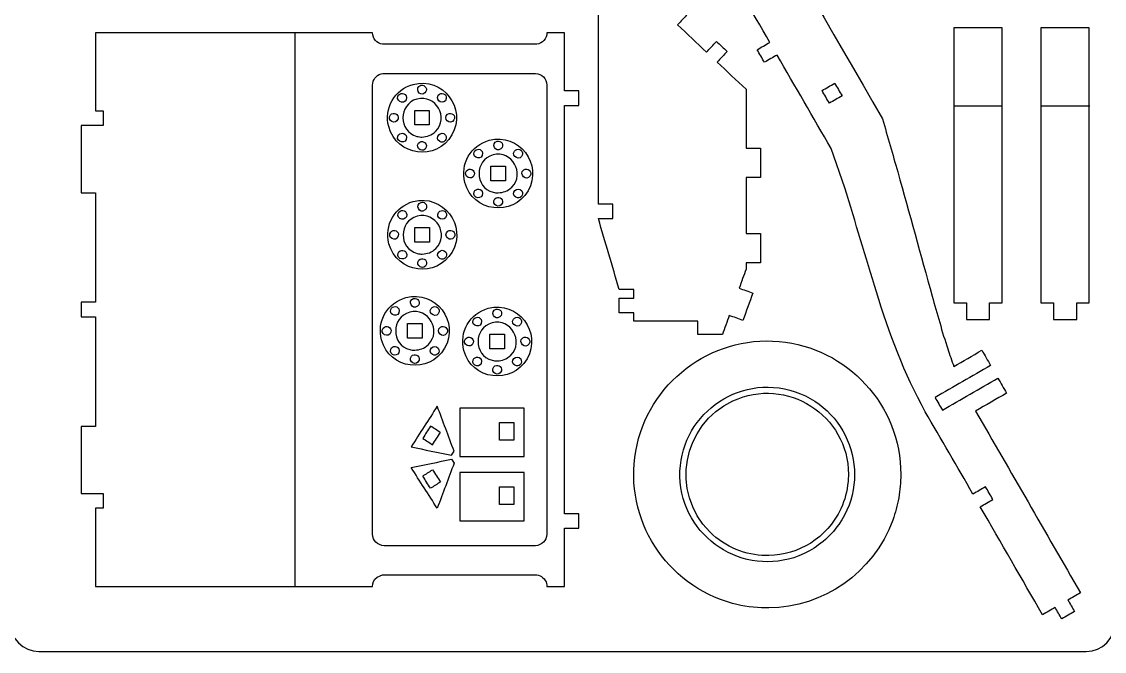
# Model space of a CAD drawing. Extents: x 363 to 933, y 152 to 732.
# Drawn here: x 554.8 to 740.9, y 152 to 260.2 of the extents above; entities that cross this region are included whole.
import ezdxf

# ---------------------------------------------------------------- set-up
doc = ezdxf.new("R2010")
doc.units = 0
doc.layers.get('0').update_dxf_attribs({"linetype": 'CONTINUOUS'})

msp = doc.modelspace()

# ---------------------------------------------------------------- linework, layer by layer
at = {"color": 3}
for p, q in [((615.05064, 258.34209), (567.46364, 258.34199)), ((643.31064, 256.35889), (616.78954, 256.35939)), ((696.24634, 231.68599), (693.88334, 238.43639)), ((615.83324, 164.75619), (616.78974, 165.15299)), ((567.46404, 163.16809), (615.05074, 163.16959))]:
    msp.add_line(p, q, dxfattribs=at)
at = {"color": 5}
msp.add_line((557.73304, 152.00749), (737.73294, 152.00749), dxfattribs=at)
at = {"color": 3}
for points in [[(649.33544, 335.99379), (667.12884, 305.17449), (684.92224, 274.35519), (702.71574, 243.53589)], [(653.88524, 228.89059), (653.88524, 243.42839), (653.88524, 257.96619), (653.88524, 272.50409)], [(683.34934, 256.68189), (680.25634, 262.03929), (677.16324, 267.39659), (674.07024, 272.75389)], [(669.21004, 261.52479), (668.63664, 260.91559), (668.06324, 260.30649), (667.48984, 259.69729)], [(667.48984, 259.69729), (669.14814, 258.13629), (670.80644, 256.57529), (672.46474, 255.01429)], [(723.28869, 259.185965), (720.51499, 259.185965), (717.74139, 259.185965), (714.96769, 259.185965)], [(714.96769, 259.185965), (714.96769, 243.431554), (714.96769, 227.677028), (714.96769, 211.922617)], [(723.28869, 211.922617), (723.28869, 227.677028), (723.28869, 243.431554), (723.28869, 259.185965)], [(738.25611, 259.185965), (735.48241, 259.185965), (732.70881, 259.185965), (729.93511, 259.185965)], [(729.93511, 259.185965), (729.93511, 243.431554), (729.93511, 227.677028), (729.93511, 211.922617)], [(738.25611, 211.922617), (738.25611, 227.677028), (738.25611, 243.431554), (738.25611, 259.185965)], [(567.46364, 258.34199), (567.46374, 253.85679), (567.46394, 249.37169), (567.46404, 244.88649)], [(616.78954, 256.35939), (615.77234, 256.49329), (615.12124, 257.28369), (615.05064, 258.34209)], [(645.04944, 258.34209), (644.98094, 257.29689), (644.29484, 256.48919), (643.31064, 256.35889)], [(648.04944, 258.34209), (647.04944, 258.34209), (646.04944, 258.34209), (645.04944, 258.34209)], [(648.04944, 248.34259), (648.04944, 251.67579), (648.04944, 255.00889), (648.04944, 258.34209)], [(672.46474, 255.01429), (673.03814, 255.62349), (673.61154, 256.23259), (674.18494, 256.84179)], [(674.18494, 256.84179), (674.79404, 256.26839), (675.40324, 255.69489), (676.01234, 255.12149)], [(676.01234, 255.12149), (675.43894, 254.51229), (674.86544, 253.90319), (674.29204, 253.29399)], [(681.17574, 255.42709), (681.90024, 255.84539), (682.62484, 256.26359), (683.34934, 256.68189)], [(682.43074, 253.25349), (682.01244, 253.97799), (681.59404, 254.70259), (681.17574, 255.42709)], [(674.29204, 253.29399), (675.95034, 251.73299), (677.60854, 250.17199), (679.26684, 248.61099)], [(684.60424, 254.50849), (683.87974, 254.09019), (683.15524, 253.67179), (682.43074, 253.25349)], [(693.88334, 238.43639), (690.79024, 243.79369), (687.69724, 249.15119), (684.60424, 254.50849)], [(615.06514, 249.34259), (615.12904, 250.31789), (615.61994, 250.95999), (616.54744, 251.27439)], [(616.54744, 251.27439), (616.71994, 251.29709), (616.89254, 251.31979), (617.06504, 251.34249)], [(617.06504, 251.34249), (625.72654, 251.34249), (634.38804, 251.34249), (643.04954, 251.34249)], [(643.04954, 251.34249), (644.21664, 251.26599), (644.97294, 250.50969), (645.04944, 249.34259)], [(617.842025, 242.193226), (616.995925, 245.350526), (618.872925, 248.602326), (622.030625, 249.447926)], [(622.030625, 249.447926), (627.110525, 250.808226), (631.322625, 245.319126), (628.693525, 240.764626)], [(615.06524, 172.16919), (615.06524, 197.89369), (615.06514, 223.61809), (615.06514, 249.34259)], [(645.04944, 249.34259), (645.04944, 223.61819), (645.04954, 197.89369), (645.04954, 172.16929)], [(650.54934, 248.34259), (649.71604, 248.34259), (648.88274, 248.34259), (648.04944, 248.34259)], [(650.54934, 245.84269), (650.54934, 246.67599), (650.54934, 247.50929), (650.54934, 248.34259)], [(679.26684, 248.61099), (679.26684, 245.23149), (679.26684, 241.85209), (679.26684, 238.47259)], [(648.04954, 175.66909), (648.04954, 199.06029), (648.04944, 222.45149), (648.04944, 245.84269)], [(648.04944, 245.84269), (648.88274, 245.84269), (649.71604, 245.84269), (650.54934, 245.84269)], [(567.46404, 244.88649), (567.89494, 244.88649), (568.32584, 244.88649), (568.75674, 244.88649)], [(568.75674, 244.88649), (568.75674, 244.05319), (568.75674, 243.21999), (568.75674, 242.38669)], [(564.96414, 242.38729), (564.96364, 238.53309), (564.96304, 234.67899), (564.96254, 230.82479)], [(568.75674, 242.38669), (567.49254, 242.38689), (566.22834, 242.38709), (564.96414, 242.38729)], [(628.693525, 240.764626), (626.064625, 236.210326), (619.203125, 237.114026), (617.842025, 242.193226)], [(702.71574, 243.53589), (703.59494, 240.49279), (704.47424, 237.44959), (705.35344, 234.40649)], [(635.124417, 239.855726), (640.204317, 241.216026), (644.416417, 235.726926), (641.787317, 231.172426)], [(630.935817, 232.601026), (630.089717, 235.758326), (631.966717, 239.010126), (635.124417, 239.855726)], [(679.26684, 238.47259), (680.10344, 238.47259), (680.93994, 238.47259), (681.77654, 238.47259)], [(681.77654, 238.47259), (681.77654, 236.79939), (681.77654, 235.12629), (681.77654, 233.45309)], [(681.77654, 233.45309), (680.93994, 233.45309), (680.10344, 233.45309), (679.26684, 233.45309)], [(679.26684, 233.45309), (679.26684, 230.24239), (679.26684, 227.03159), (679.26684, 223.82089)], [(705.35344, 234.40649), (707.32324, 227.28749), (709.29324, 220.16849), (711.26304, 213.04939)], [(564.96254, 230.82479), (565.79584, 230.82479), (566.62914, 230.82479), (567.46244, 230.82479)], [(567.46244, 230.82479), (567.46244, 224.55289), (567.46244, 218.28109), (567.46244, 212.00919)], [(641.787317, 231.172426), (639.158417, 226.618126), (632.296917, 227.521826), (630.935817, 232.601026)], [(701.66144, 213.80079), (699.85654, 219.76249), (698.05134, 225.72429), (696.24634, 231.68599)], [(617.885817, 222.06979), (617.039717, 225.22709), (618.916717, 228.47889), (622.074417, 229.32449)], [(622.074417, 229.32449), (627.154317, 230.68479), (631.366417, 225.19569), (628.737317, 220.64119)], [(656.39494, 228.89059), (655.55834, 228.89059), (654.72184, 228.89059), (653.88524, 228.89059)], [(656.39494, 226.38079), (656.39494, 227.21739), (656.39494, 228.05399), (656.39494, 228.89059)], [(657.46804, 214.20149), (656.27374, 218.26129), (655.07954, 222.32099), (653.88524, 226.38079)], [(653.88524, 226.38079), (654.72184, 226.38079), (655.55834, 226.38079), (656.39494, 226.38079)], [(679.26684, 223.82089), (680.10344, 223.82089), (680.93994, 223.82089), (681.77654, 223.82089)], [(681.77654, 223.82089), (681.77654, 222.14769), (681.77654, 220.47459), (681.77654, 218.80139)], [(628.737317, 220.64119), (626.108417, 216.08689), (619.246917, 216.99059), (617.885817, 222.06979)], [(679.26684, 218.80139), (679.26684, 218.44019), (679.26684, 218.07889), (679.26684, 217.71769)], [(681.77654, 218.80139), (680.93994, 218.80139), (680.10344, 218.80139), (679.26684, 218.80139)], [(679.26684, 217.71769), (678.87134, 216.62529), (678.47594, 215.53279), (678.08044, 214.44039)], [(620.792997, 212.813256), (625.872897, 214.173556), (630.084997, 208.684456), (627.455897, 204.129956)], [(659.96884, 214.20149), (659.13524, 214.20149), (658.30164, 214.20149), (657.46804, 214.20149)], [(659.96884, 212.72549), (659.96884, 213.21749), (659.96884, 213.70949), (659.96884, 214.20149)], [(678.08044, 214.44039), (678.86404, 214.15679), (679.64754, 213.87309), (680.43114, 213.58949)], [(616.604397, 205.558556), (615.758297, 208.715856), (617.635297, 211.967656), (620.792997, 212.813256)], [(634.951137, 210.976335), (640.031037, 212.336635), (644.243137, 206.847535), (641.614037, 202.293035)], [(657.45914, 210.21579), (657.45914, 211.05239), (657.45914, 211.88889), (657.45914, 212.72549)], [(657.45914, 212.72549), (658.29574, 212.72549), (659.13224, 212.72549), (659.96884, 212.72549)], [(680.43114, 213.58949), (679.86384, 212.02239), (679.29654, 210.45539), (678.72924, 208.88829)], [(710.08064, 193.19769), (706.44204, 199.72919), (703.88814, 206.67949), (701.66144, 213.80079)], [(711.26304, 213.04939), (712.06524, 210.19999), (712.99984, 206.81619), (713.92464, 204.01009)], [(567.46244, 212.00919), (566.62914, 212.00919), (565.79584, 212.00919), (564.96254, 212.00919)], [(564.96254, 212.00919), (564.96254, 211.17259), (564.96254, 210.33599), (564.96254, 209.49939)], [(630.762537, 203.721635), (629.916437, 206.878935), (631.793437, 210.130735), (634.951137, 210.976335)], [(714.96769, 211.922617), (715.68789, 211.922617), (716.40809, 211.922617), (717.12829, 211.922617)], [(717.12829, 211.922617), (717.12829, 210.961495), (717.12829, 210.000374), (717.12829, 209.039252)], [(721.12809, 209.039252), (721.12809, 210.000374), (721.12809, 210.961495), (721.12809, 211.922617)], [(721.12809, 211.922617), (721.84829, 211.922617), (722.56849, 211.922617), (723.28869, 211.922617)], [(729.93511, 211.922617), (730.65531, 211.922617), (731.37551, 211.922617), (732.09571, 211.922617)], [(732.09571, 211.922617), (732.09571, 210.961495), (732.09571, 210.000374), (732.09571, 209.039252)], [(736.09551, 209.039252), (736.09551, 210.000374), (736.09551, 210.961495), (736.09551, 211.922617)], [(736.09551, 211.922617), (736.81571, 211.922617), (737.53591, 211.922617), (738.25611, 211.922617)], [(564.96254, 209.49939), (565.79584, 209.49939), (566.62914, 209.49939), (567.46244, 209.49939)], [(567.46244, 209.49939), (567.46244, 203.22759), (567.46244, 196.95569), (567.46244, 190.68389)], [(659.96884, 210.21579), (659.13224, 210.21579), (658.29574, 210.21579), (657.45914, 210.21579)], [(659.96884, 208.73979), (659.96884, 209.23179), (659.96884, 209.72379), (659.96884, 210.21579)], [(671.00124, 208.73979), (667.32374, 208.73979), (663.64634, 208.73979), (659.96884, 208.73979)], [(671.00124, 206.46189), (671.00124, 207.22119), (671.00124, 207.98049), (671.00124, 208.73979)], [(676.37864, 209.73919), (675.98324, 208.64679), (675.58774, 207.55429), (675.19234, 206.46189)], [(678.72924, 208.88829), (677.94574, 209.17189), (677.16214, 209.45559), (676.37864, 209.73919)], [(717.12829, 209.039252), (718.46159, 209.039252), (719.79479, 209.039252), (721.12809, 209.039252)], [(732.09571, 209.039252), (733.42901, 209.039252), (734.76221, 209.039252), (736.09551, 209.039252)], [(627.455897, 204.129956), (624.826997, 199.575656), (617.965497, 200.479356), (616.604397, 205.558556)], [(660.31134, 186.42219), (662.38584, 198.08769), (673.12274, 206.32329), (684.92894, 205.27569)], [(675.19234, 206.46189), (673.79534, 206.46189), (672.39824, 206.46189), (671.00124, 206.46189)], [(684.92894, 205.27569), (696.71984, 204.22939), (705.86994, 194.25539), (705.86274, 182.41249)], [(641.614037, 202.293035), (638.985137, 197.738735), (632.123637, 198.642435), (630.762537, 203.721635)], [(713.92464, 204.01009), (714.27584, 202.99819), (714.62704, 201.98649), (714.97824, 200.97459)], [(714.97824, 200.97459), (716.58264, 201.90089), (718.18704, 202.82719), (719.79144, 203.75349)], [(719.79144, 203.75349), (720.29134, 202.88749), (720.79134, 202.02149), (721.29134, 201.15559)], [(721.29134, 201.15559), (718.11034, 199.31899), (714.92934, 197.48249), (711.74834, 195.64589)], [(677.01934, 195.06789), (686.22694, 199.36269), (696.87474, 192.57559), (696.86824, 182.41249)], [(713.00314, 193.47259), (716.18414, 195.30919), (719.36514, 197.14569), (722.54614, 198.98229)], [(722.54614, 198.98229), (723.04614, 198.11619), (723.54614, 197.25029), (724.04614, 196.38429)], [(711.74834, 195.64589), (712.16654, 194.92149), (712.58494, 194.19699), (713.00314, 193.47259)], [(724.04614, 196.38429), (722.26834, 195.35789), (720.49044, 194.33139), (718.71274, 193.30499)], [(673.03554, 172.55099), (666.19014, 179.40289), (668.28724, 190.99489), (677.01934, 195.06789)], [(718.26604, 179.03889), (715.53764, 183.75849), (712.80904, 188.47809), (710.08064, 193.19769)], [(718.71274, 193.30499), (724.72514, 182.89149), (730.73744, 172.47789), (736.74984, 162.06429)], [(564.96254, 190.68389), (564.96134, 186.83319), (564.96004, 182.98249), (564.95884, 179.13179)], [(567.46244, 190.68389), (566.62914, 190.68389), (565.79584, 190.68389), (564.96254, 190.68389)], [(676.94934, 160.24979), (665.49974, 163.33399), (658.23434, 174.74309), (660.31134, 186.42219)], [(696.86824, 182.41249), (696.84994, 182.00309), (696.83164, 181.59379), (696.81334, 181.18439)], [(705.86274, 182.41249), (705.86184, 180.97839), (705.69324, 179.79749), (705.50744, 178.40279)], [(696.81334, 181.18439), (696.58144, 179.44239), (696.31784, 178.14299), (695.55744, 176.51379)], [(564.95884, 179.13179), (566.22304, 179.13159), (567.48734, 179.13139), (568.75154, 179.13119)], [(568.75154, 179.13119), (568.75154, 178.29789), (568.75154, 177.46459), (568.75154, 176.63129)], [(720.43104, 180.28859), (719.70934, 179.87199), (718.98774, 179.45539), (718.26604, 179.03889)], [(721.68594, 178.11529), (721.26764, 178.83969), (720.84924, 179.56419), (720.43104, 180.28859)], [(705.50744, 178.40279), (705.20344, 177.04059), (704.95814, 175.88809), (704.47054, 174.55209)], [(719.52084, 176.86539), (720.24254, 177.28209), (720.96424, 177.69859), (721.68594, 178.11529)], [(730.22924, 158.29959), (726.65984, 164.48819), (723.09034, 170.67679), (719.52084, 176.86539)], [(568.75154, 176.63129), (568.32074, 176.63079), (567.89004, 176.63039), (567.45924, 176.62989)], [(567.45924, 176.62989), (567.46084, 172.14259), (567.46244, 167.65539), (567.46404, 163.16809)], [(650.54944, 175.66909), (649.71614, 175.66909), (648.88284, 175.66909), (648.04954, 175.66909)], [(650.54944, 173.16919), (650.54944, 174.00249), (650.54944, 174.83579), (650.54944, 175.66909)], [(695.55744, 176.51379), (693.17484, 171.40929), (688.24014, 168.58619), (683.18514, 168.47249)], [(648.04954, 163.16959), (648.04954, 166.50279), (648.04954, 169.83599), (648.04954, 173.16919)], [(648.04954, 173.16919), (648.88284, 173.16919), (649.71614, 173.16919), (650.54944, 173.16919)], [(704.47054, 174.55209), (701.14364, 165.43699), (692.50504, 159.58749), (683.18514, 159.46419)], [(617.06514, 170.16929), (615.89824, 170.24579), (615.14174, 171.00209), (615.06524, 172.16919)], [(645.04954, 172.16929), (644.97254, 170.99379), (644.22344, 170.24619), (643.04964, 170.16929)], [(682.63514, 168.47079), (679.19584, 168.52739), (675.74134, 169.84269), (673.03554, 172.55099)], [(643.04964, 170.16929), (634.38814, 170.16929), (625.72664, 170.16929), (617.06514, 170.16929)], [(682.83234, 168.46889), (682.76674, 168.46909), (682.70104, 168.46969), (682.63514, 168.47079)], [(683.18514, 168.47249), (683.06724, 168.46979), (682.94964, 168.46869), (682.83234, 168.46889)], [(615.05074, 163.16959), (615.13044, 163.77499), (615.23114, 164.29399), (615.83324, 164.75619)], [(616.78974, 165.15299), (625.63004, 165.15279), (634.47034, 165.15259), (643.31064, 165.15239)], [(643.31064, 165.15239), (644.05154, 165.07939), (644.81394, 164.40629), (644.98144, 163.68719)], [(644.98144, 163.68719), (645.00414, 163.51469), (645.02684, 163.34209), (645.04954, 163.16959)], [(645.04954, 163.16959), (646.04954, 163.16959), (647.04954, 163.16959), (648.04954, 163.16959)], [(736.74984, 162.06429), (736.02824, 161.64769), (735.30654, 161.23099), (734.58494, 160.81439)], [(682.63514, 159.46359), (680.75124, 159.48419), (678.84334, 159.73969), (676.94934, 160.24979)], [(734.58494, 160.81439), (734.96304, 160.15919), (735.34104, 159.50399), (735.71924, 158.84879)], [(683.06414, 159.46289), (682.92144, 159.46179), (682.77844, 159.46199), (682.63514, 159.46359)], [(683.18514, 159.46419), (683.14474, 159.46369), (683.10444, 159.46319), (683.06414, 159.46289)], [(732.39424, 159.54959), (731.67264, 159.13299), (730.95084, 158.71629), (730.22924, 158.29959)], [(733.52864, 157.58409), (733.15044, 158.23929), (732.77244, 158.89439), (732.39424, 159.54959)], [(735.71924, 158.84879), (734.98904, 158.42719), (734.25884, 158.00569), (733.52864, 157.58409)]]:
    msp.add_open_spline(points, degree=3, dxfattribs=at)
at = {"color": 0}
for points in [[(601.72414, 258.34219), (601.72414, 226.61809), (601.72424, 194.89399), (601.72424, 163.16989)], [(623.368325, 249.297426), (624.097525, 249.493626), (624.711225, 248.540026), (624.046725, 247.992826)], [(619.431325, 247.409226), (619.690925, 248.121826), (620.821225, 248.069326), (620.888625, 247.217626)], [(624.046725, 247.992826), (623.073725, 247.191426), (622.225325, 248.989726), (623.368325, 249.297426)], [(625.901425, 241.382426), (628.262525, 243.743626), (625.927425, 247.790826), (622.700625, 246.926526)], [(627.730025, 247.019926), (627.499025, 245.780726), (625.692525, 246.612726), (626.371925, 247.582926)], [(626.371925, 247.582926), (626.808925, 248.206826), (627.886425, 247.858626), (627.730025, 247.019926)], [(620.888625, 247.217626), (620.988125, 245.958926), (619.025625, 246.295326), (619.431325, 247.409226)], [(622.700625, 246.926526), (619.474525, 246.062726), (619.465225, 241.355726), (622.700625, 240.524826)], [(715.04013, 245.778353), (717.81383, 245.778353), (720.58743, 245.778353), (723.36113, 245.778353)], [(730.00755, 245.778353), (732.78125, 245.778353), (735.55485, 245.778353), (738.32855, 245.778353)], [(619.446825, 243.530826), (619.108825, 242.315826), (617.381825, 243.303026), (618.143125, 244.210026)], [(618.143125, 244.210026), (618.631925, 244.792226), (619.675925, 244.354526), (619.446825, 243.530826)], [(629.059525, 243.350126), (628.419925, 242.262926), (627.003825, 243.662626), (627.976725, 244.343726)], [(627.976725, 244.343726), (628.595425, 244.776726), (629.494025, 244.088926), (629.059525, 243.350126)], [(620.888625, 240.367426), (620.988325, 239.108826), (619.025625, 239.445026), (619.431325, 240.559026)], [(619.431325, 240.559026), (619.690925, 241.271626), (620.821225, 241.219226), (620.888625, 240.367426)], [(622.700625, 240.524826), (622.979825, 240.453226), (623.270725, 240.392826), (623.558225, 240.411926)], [(623.558225, 240.411926), (624.434625, 240.470126), (625.183325, 240.664426), (625.901425, 241.382426)], [(626.612625, 239.649226), (625.524825, 240.289226), (626.926125, 241.704726), (627.606125, 240.732026)], [(627.606125, 240.732026), (628.039225, 240.112326), (627.350825, 239.215026), (626.612625, 239.649226)], [(624.290625, 238.687026), (623.952625, 237.471926), (622.225625, 238.459226), (622.987025, 239.366226)], [(622.987025, 239.366226), (623.475825, 239.948326), (624.519625, 239.510626), (624.290625, 238.687026)], [(632.525117, 237.817026), (632.784717, 238.529626), (633.915017, 238.477126), (633.982417, 237.625426)], [(637.140517, 238.400626), (636.167517, 237.599226), (635.319117, 239.397526), (636.462117, 239.705226)], [(636.462117, 239.705226), (637.191317, 239.901426), (637.805017, 238.947826), (637.140517, 238.400626)], [(639.465717, 237.990726), (639.902717, 238.614626), (640.980217, 238.266426), (640.823817, 237.427726)], [(633.982417, 237.625426), (634.081917, 236.366726), (632.119417, 236.703126), (632.525117, 237.817026)], [(635.794417, 237.334326), (632.568317, 236.470526), (632.559017, 231.763526), (635.794417, 230.932626)], [(638.995217, 231.790226), (641.356317, 234.151426), (639.021217, 238.198626), (635.794417, 237.334326)], [(640.823817, 237.427726), (640.592817, 236.188526), (638.786317, 237.020526), (639.465717, 237.990726)], [(632.540617, 233.938626), (632.202617, 232.723626), (630.475617, 233.710826), (631.236917, 234.617826)], [(631.236917, 234.617826), (631.725717, 235.200026), (632.769717, 234.762326), (632.540617, 233.938626)], [(642.153317, 233.757926), (641.513717, 232.670726), (640.097617, 234.070426), (641.070517, 234.751526)], [(641.070517, 234.751526), (641.689217, 235.184526), (642.587817, 234.496726), (642.153317, 233.757926)], [(633.982417, 230.775226), (634.082117, 229.516626), (632.119417, 229.852826), (632.525117, 230.966826)], [(632.525117, 230.966826), (632.784717, 231.679426), (633.915017, 231.627026), (633.982417, 230.775226)], [(635.794417, 230.932626), (636.073617, 230.861026), (636.364517, 230.800626), (636.652017, 230.819726)], [(636.652017, 230.819726), (637.528417, 230.877926), (638.277117, 231.072226), (638.995217, 231.790226)], [(639.706417, 230.057026), (638.618617, 230.697026), (640.019917, 232.112526), (640.699917, 231.139826)], [(640.699917, 231.139826), (641.133017, 230.520126), (640.444617, 229.622826), (639.706417, 230.057026)], [(624.090517, 227.86939), (623.117517, 227.06799), (622.269117, 228.86629), (623.412117, 229.17399)], [(623.412117, 229.17399), (624.141317, 229.37019), (624.755017, 228.41659), (624.090517, 227.86939)], [(637.384417, 229.094826), (637.046417, 227.879726), (635.319417, 228.867026), (636.080817, 229.774026)], [(636.080817, 229.774026), (636.569617, 230.356126), (637.613417, 229.918426), (637.384417, 229.094826)], [(620.932417, 227.09419), (621.031917, 225.83549), (619.069417, 226.17189), (619.475117, 227.28579)], [(619.475117, 227.28579), (619.734717, 227.99839), (620.865017, 227.94589), (620.932417, 227.09419)], [(625.945217, 221.25899), (628.306317, 223.62019), (625.971217, 227.66739), (622.744417, 226.80309)], [(627.773817, 226.89649), (627.542817, 225.65729), (625.736317, 226.48929), (626.415717, 227.45949)], [(626.415717, 227.45949), (626.852717, 228.08339), (627.930217, 227.73519), (627.773817, 226.89649)], [(622.744417, 226.80309), (619.518317, 225.93929), (619.509017, 221.23229), (622.744417, 220.40139)], [(619.490617, 223.40739), (619.152617, 222.19239), (617.425617, 223.17959), (618.186917, 224.08659)], [(618.186917, 224.08659), (618.675717, 224.66879), (619.719717, 224.23109), (619.490617, 223.40739)], [(629.103317, 223.22669), (628.463717, 222.13949), (627.047617, 223.53919), (628.020517, 224.22029)], [(628.020517, 224.22029), (628.639217, 224.65329), (629.537817, 223.96549), (629.103317, 223.22669)], [(626.656417, 219.52579), (625.568617, 220.16579), (626.969917, 221.58129), (627.649917, 220.60859)], [(620.932417, 220.24399), (621.032117, 218.98539), (619.069417, 219.32159), (619.475117, 220.43559)], [(619.475117, 220.43559), (619.734717, 221.14819), (620.865017, 221.09579), (620.932417, 220.24399)], [(622.744417, 220.40139), (623.023617, 220.32979), (623.314517, 220.26939), (623.602017, 220.28849)], [(623.030817, 219.24279), (623.519617, 219.82489), (624.563417, 219.38719), (624.334417, 218.56359)], [(623.602017, 220.28849), (624.478417, 220.34669), (625.227117, 220.54099), (625.945217, 221.25899)], [(627.649917, 220.60859), (628.083017, 219.98889), (627.394617, 219.09159), (626.656417, 219.52579)], [(624.334417, 218.56359), (623.996417, 217.34849), (622.269417, 218.33579), (623.030817, 219.24279)], [(622.809097, 211.358156), (621.836097, 210.556756), (620.987697, 212.355056), (622.130697, 212.662756)], [(622.130697, 212.662756), (622.859897, 212.858956), (623.473597, 211.905356), (622.809097, 211.358156)], [(619.650997, 210.582956), (619.750497, 209.324256), (617.787997, 209.660656), (618.193697, 210.774556)], [(618.193697, 210.774556), (618.453297, 211.487156), (619.583597, 211.434656), (619.650997, 210.582956)], [(621.462997, 210.291856), (618.236897, 209.428056), (618.227597, 204.721056), (621.462997, 203.890156)], [(624.663797, 204.747756), (627.024897, 207.108956), (624.689797, 211.156156), (621.462997, 210.291856)], [(626.492397, 210.385256), (626.261397, 209.146056), (624.454897, 209.978056), (625.134297, 210.948256)], [(625.134297, 210.948256), (625.571297, 211.572156), (626.648797, 211.223956), (626.492397, 210.385256)], [(636.967237, 209.521235), (635.994237, 208.719835), (635.145837, 210.518135), (636.288837, 210.825835)], [(636.288837, 210.825835), (637.018037, 211.022035), (637.631737, 210.068435), (636.967237, 209.521235)], [(633.809137, 208.746035), (633.908637, 207.487335), (631.946137, 207.823735), (632.351837, 208.937635)], [(632.351837, 208.937635), (632.611437, 209.650235), (633.741737, 209.597735), (633.809137, 208.746035)], [(635.621137, 208.454935), (632.395037, 207.591135), (632.385737, 202.884135), (635.621137, 202.053235)], [(638.821937, 202.910835), (641.183037, 205.272035), (638.847937, 209.319235), (635.621137, 208.454935)], [(640.650537, 208.548335), (640.419537, 207.309135), (638.613037, 208.141135), (639.292437, 209.111335)], [(639.292437, 209.111335), (639.729437, 209.735235), (640.806937, 209.387035), (640.650537, 208.548335)], [(618.209197, 206.896156), (617.871197, 205.681156), (616.144197, 206.668356), (616.905497, 207.575356)], [(616.905497, 207.575356), (617.394297, 208.157556), (618.438297, 207.719856), (618.209197, 206.896156)], [(627.821897, 206.715456), (627.182297, 205.628256), (625.766197, 207.027956), (626.739097, 207.709056)], [(626.739097, 207.709056), (627.357797, 208.142056), (628.256397, 207.454256), (627.821897, 206.715456)], [(622.320597, 203.777256), (623.196997, 203.835456), (623.945697, 204.029756), (624.663797, 204.747756)], [(625.374997, 203.014556), (624.287197, 203.654556), (625.688497, 205.070056), (626.368497, 204.097356)], [(632.367337, 205.059235), (632.029337, 203.844235), (630.302337, 204.831435), (631.063637, 205.738435)], [(631.063637, 205.738435), (631.552437, 206.320635), (632.596437, 205.882935), (632.367337, 205.059235)], [(641.980037, 204.878535), (641.340437, 203.791335), (639.924337, 205.191035), (640.897237, 205.872135)], [(640.897237, 205.872135), (641.515937, 206.305135), (642.414537, 205.617335), (641.980037, 204.878535)], [(619.650997, 203.732756), (619.750697, 202.474156), (617.787997, 202.810356), (618.193697, 203.924356)], [(618.193697, 203.924356), (618.453297, 204.636956), (619.583597, 204.584556), (619.650997, 203.732756)], [(621.462997, 203.890156), (621.742197, 203.818556), (622.033097, 203.758156), (622.320597, 203.777256)], [(621.749397, 202.731556), (622.238197, 203.313656), (623.281997, 202.875956), (623.052997, 202.052356)], [(626.368497, 204.097356), (626.801597, 203.477656), (626.113197, 202.580356), (625.374997, 203.014556)], [(636.478737, 201.940335), (637.355137, 201.998535), (638.103837, 202.192835), (638.821937, 202.910835)], [(639.533137, 201.177635), (638.445337, 201.817635), (639.846637, 203.233135), (640.526637, 202.260435)], [(623.052997, 202.052356), (622.714997, 200.837256), (620.987997, 201.824556), (621.749397, 202.731556)], [(633.809137, 201.895835), (633.908837, 200.637235), (631.946137, 200.973435), (632.351837, 202.087435)], [(632.351837, 202.087435), (632.611437, 202.800035), (633.741737, 202.747635), (633.809137, 201.895835)], [(635.621137, 202.053235), (635.900337, 201.981635), (636.191237, 201.921235), (636.478737, 201.940335)], [(635.907537, 200.894635), (636.396337, 201.476735), (637.440137, 201.039035), (637.211137, 200.215435)], [(640.526637, 202.260435), (640.959737, 201.640735), (640.271337, 200.743435), (639.533137, 201.177635)], [(637.211137, 200.215435), (636.873137, 199.000335), (635.146137, 199.987635), (635.907537, 200.894635)], [(667.95854, 181.09259), (667.05294, 191.43569), (676.76194, 199.60919), (686.80664, 196.90369)], [(686.80664, 196.90369), (696.82344, 194.20569), (701.15704, 182.31749), (695.20464, 173.81209)], [(689.24244, 168.80559), (679.84344, 164.42149), (668.86124, 170.78109), (667.95854, 181.09259)], [(695.20464, 173.81209), (694.36144, 172.60729), (693.59814, 171.87459), (692.53774, 170.90419)], [(692.53774, 170.90419), (691.40764, 170.03819), (690.56224, 169.42119), (689.24244, 168.80559)]]:
    msp.add_open_spline(points, degree=3, dxfattribs=at)
at = {"color": 7}
for points in [[(692.33074, 248.40479), (693.05524, 248.82309), (693.77974, 249.24139), (694.50424, 249.65969)], [(694.50424, 249.65969), (694.92254, 248.93519), (695.34074, 248.21059), (695.75904, 247.48609)], [(693.58564, 246.23139), (693.16734, 246.95589), (692.74904, 247.68029), (692.33074, 248.40479)], [(695.75904, 247.48609), (695.03464, 247.06779), (694.31004, 246.64959), (693.58564, 246.23139)], [(622.314725, 242.481426), (622.314725, 243.318026), (622.314725, 244.154526), (622.314725, 244.991126)], [(622.314725, 244.991126), (623.151325, 244.991126), (623.987825, 244.991126), (624.824425, 244.991126)], [(624.824425, 244.991126), (624.824425, 244.154526), (624.824425, 243.318026), (624.824425, 242.481426)], [(624.824425, 242.481426), (623.987825, 242.481426), (623.151325, 242.481426), (622.314725, 242.481426)], [(635.408517, 232.889226), (635.408517, 233.725826), (635.408517, 234.562326), (635.408517, 235.398926)], [(635.408517, 235.398926), (636.245117, 235.398926), (637.081617, 235.398926), (637.918217, 235.398926)], [(637.918217, 235.398926), (637.918217, 234.562326), (637.918217, 233.725826), (637.918217, 232.889226)], [(637.918217, 232.889226), (637.081617, 232.889226), (636.245117, 232.889226), (635.408517, 232.889226)], [(622.358517, 222.35799), (622.358517, 223.19459), (622.358517, 224.03109), (622.358517, 224.86769)], [(622.358517, 224.86769), (623.195117, 224.86769), (624.031617, 224.86769), (624.868217, 224.86769)], [(624.868217, 224.86769), (624.868217, 224.03109), (624.868217, 223.19459), (624.868217, 222.35799)], [(624.868217, 222.35799), (624.031617, 222.35799), (623.195117, 222.35799), (622.358517, 222.35799)], [(621.077097, 205.846756), (621.077097, 206.683356), (621.077097, 207.519856), (621.077097, 208.356456)], [(621.077097, 208.356456), (621.913697, 208.356456), (622.750197, 208.356456), (623.586797, 208.356456)], [(623.586797, 208.356456), (623.586797, 207.519856), (623.586797, 206.683356), (623.586797, 205.846756)], [(623.586797, 205.846756), (622.750197, 205.846756), (621.913697, 205.846756), (621.077097, 205.846756)], [(635.235237, 204.009835), (635.235237, 204.846435), (635.235237, 205.682935), (635.235237, 206.519535)], [(635.235237, 206.519535), (636.071837, 206.519535), (636.908337, 206.519535), (637.744937, 206.519535)], [(637.744937, 206.519535), (637.744937, 205.682935), (637.744937, 204.846435), (637.744937, 204.009835)], [(637.744937, 204.009835), (636.908337, 204.009835), (636.071837, 204.009835), (635.235237, 204.009835)], [(625.039246, 190.712618), (624.589146, 190.012618), (624.139046, 189.312718), (623.688946, 188.612718)], [(626.719146, 189.632318), (626.159146, 189.992418), (625.599246, 190.352518), (625.039246, 190.712618)], [(636.867246, 188.330118), (636.867246, 189.330118), (636.867346, 190.330018), (636.867346, 191.330018)], [(636.867346, 191.330018), (637.700746, 191.330018), (638.534046, 191.329918), (639.367446, 191.329918)], [(639.367446, 191.329918), (639.367346, 190.329918), (639.367346, 189.330018), (639.367246, 188.330018)], [(623.688946, 188.612718), (624.248946, 188.252618), (624.808846, 187.892518), (625.368846, 187.532418)], [(625.368846, 187.532418), (625.818946, 188.232418), (626.269046, 188.932318), (626.719146, 189.632318)], [(639.367246, 188.330018), (638.533946, 188.330018), (637.700546, 188.330118), (636.867246, 188.330118)], [(623.688946, 182.138418), (624.248946, 182.498518), (624.808846, 182.858618), (625.368846, 183.218718)], [(625.368846, 183.218718), (625.818946, 182.518718), (626.269046, 181.818818), (626.719146, 181.118818)], [(625.039246, 180.038518), (624.589146, 180.738518), (624.139046, 181.438418), (623.688946, 182.138418)], [(626.719146, 181.118818), (626.159146, 180.758718), (625.599246, 180.398618), (625.039246, 180.038518)], [(636.867246, 177.271718), (636.867246, 178.271718), (636.867346, 179.271618), (636.867346, 180.271618)], [(636.867346, 180.271618), (637.700746, 180.271618), (638.534046, 180.271518), (639.367446, 180.271518)], [(639.367446, 180.271518), (639.367346, 179.271518), (639.367346, 178.271618), (639.367246, 177.271618)], [(639.367246, 177.271618), (638.533946, 177.271618), (637.700546, 177.271718), (636.867246, 177.271718)]]:
    msp.add_open_spline(points, degree=3, dxfattribs=at)
at = {"color": 2}
for points in [[(626.189846, 194.145218), (624.691446, 191.815118), (623.193146, 189.485118), (621.694746, 187.155018)], [(629.077946, 186.410418), (628.115246, 188.988718), (627.152546, 191.566918), (626.189846, 194.145218)], [(630.084546, 193.811418), (630.084446, 191.037018), (630.084346, 188.262518), (630.084246, 185.488118)], [(641.149046, 193.811018), (637.460846, 193.811118), (633.772746, 193.811318), (630.084546, 193.811418)], [(641.148746, 185.487718), (641.148846, 188.262118), (641.148946, 191.036618), (641.149046, 193.811018)], [(621.694746, 187.155018), (624.006846, 186.675118), (626.318846, 186.195218), (628.630946, 185.715318)], [(628.630946, 185.715318), (628.779946, 185.947018), (628.928946, 186.178718), (629.077946, 186.410418)], [(621.694746, 183.596118), (624.006846, 184.076018), (626.318846, 184.555918), (628.630946, 185.035818)], [(629.077946, 184.340718), (628.115246, 181.762418), (627.152546, 179.184218), (626.189846, 176.605918)], [(628.630946, 185.035818), (628.779946, 184.804118), (628.928946, 184.572418), (629.077946, 184.340718)], [(630.084246, 185.488118), (633.772446, 185.488018), (637.460546, 185.487818), (641.148746, 185.487718)], [(626.189846, 176.605918), (624.691446, 178.936018), (623.193146, 181.266018), (621.694746, 183.596118)], [(630.084546, 182.753018), (630.084446, 179.978618), (630.084346, 177.204118), (630.084246, 174.429718)], [(641.149046, 182.752618), (637.460846, 182.752718), (633.772746, 182.752918), (630.084546, 182.753018)], [(641.148746, 174.429318), (641.148846, 177.203718), (641.148946, 179.978218), (641.149046, 182.752618)], [(630.084246, 174.429718), (633.772446, 174.429618), (637.460546, 174.429418), (641.148746, 174.429318)]]:
    msp.add_open_spline(points, degree=3, dxfattribs=at)
at = {"color": 5}
for points in [[(552.73304, 157.00749), (552.73304, 154.25749), (554.98304, 152.00749), (557.73304, 152.00749)], [(737.73294, 152.00749), (740.48304, 152.00749), (742.73304, 154.25749), (742.73304, 157.00749)]]:
    msp.add_open_spline(points, degree=3, dxfattribs=at)

doc.saveas('drawing.dxf')
